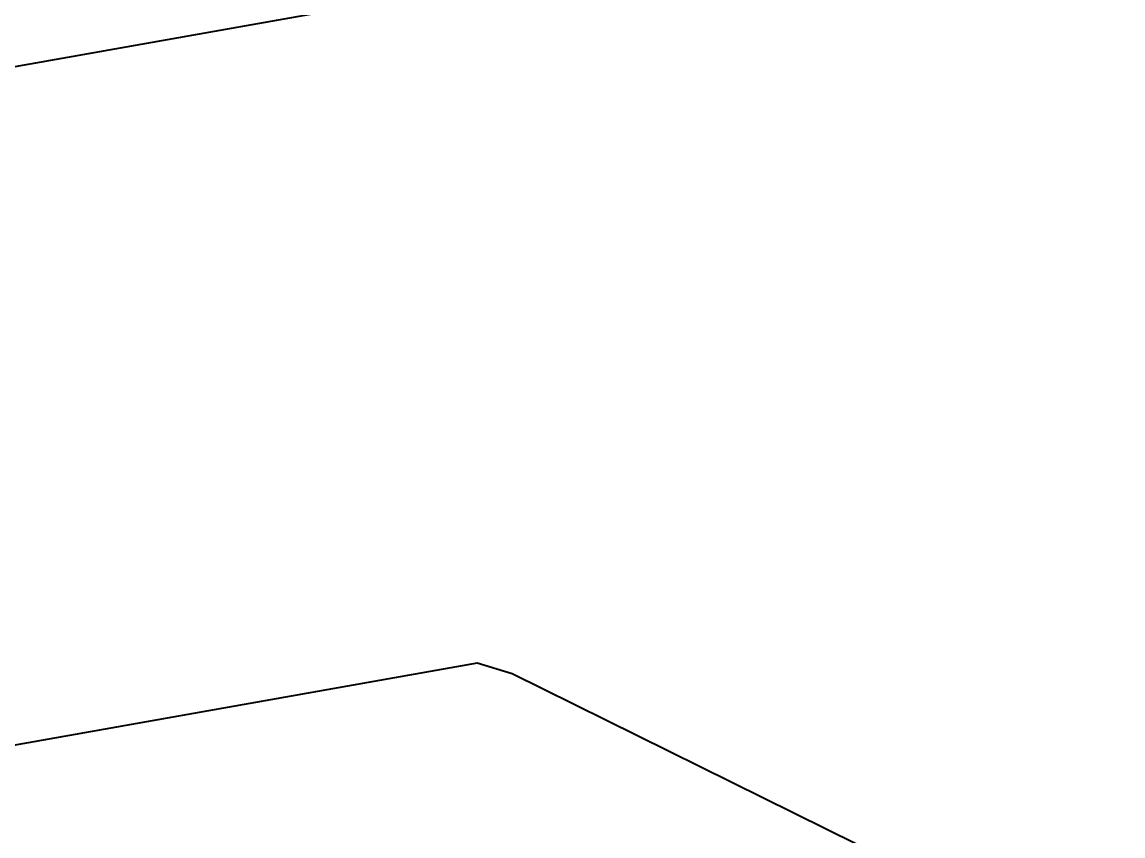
# Model space of a CAD drawing. Header units: millimetres. Extents: x 0 to 8967983, y -224399 to 13801.
# Drawn here: x 69233.06 to 69241.3, y -193808.12 to -193802.03 of the extents above; entities that cross this region are included whole.
import ezdxf
from ezdxf import colors
from ezdxf.entities.mleader import LeaderData, LeaderLine
from ezdxf.math import Vec2, Vec3

# ---------------------------------------------------------------- set-up
doc = ezdxf.new("R2010")
doc.units = ezdxf.units.MM
doc.header["$LTSCALE"] = 10
doc.layers.add('Архитектура', color=251, linetype='Continuous')
doc.layers.get('0').off()
doc.layers.get('0').freeze()
doc.styles.add('ISOCPEUR', font='isocpeur.TTF', dxfattribs={"width": 0.7})

# ---------------------------------------------------------------- blocks, each defined once
blk = doc.blocks.new('_DOTSMALL')
at = {"color": 0, "linetype": 'ByBlock', "const_width": 0.5}
blk.add_lwpolyline([(-0.0625, 0, 1), (0.0625, 0, 1)], format="xyb", close=True, dxfattribs=at)

msp = doc.modelspace()

# ---------------------------------------------------------------- linework, layer by layer
at = {"layer": 'Архитектура', "lineweight": 25, "transparency": 33554684}
for points in [[(69230.914, -193802.7355), (69253.5332, -193798.7265)], [(69230.914, -193802.7355), (69253.5332, -193798.7265)], [(69230.914, -193802.7355), (69253.5332, -193798.7265)], [(69230.914, -193802.7355), (69253.5332, -193798.7265)], [(69230.914, -193802.7355), (69253.5332, -193798.7265)], [(69230.914, -193802.7355), (69253.5332, -193798.7265)], [(69230.914, -193802.7355), (69253.5332, -193798.7265)], [(69230.914, -193802.7355), (69253.5332, -193798.7265)], [(69230.914, -193802.7355), (69253.5332, -193798.7265)], [(69230.914, -193802.7355), (69253.5332, -193798.7265)], [(69230.914, -193802.7355), (69253.5332, -193798.7265)], [(69230.914, -193802.7355), (69253.5332, -193798.7265)], [(69230.914, -193802.7355), (69253.5332, -193798.7265)], [(69230.914, -193802.7355), (69253.5332, -193798.7265)], [(69230.914, -193802.7355), (69253.5332, -193798.7265)], [(69230.914, -193802.7355), (69253.5332, -193798.7265)], [(69230.914, -193802.7355), (69253.5332, -193798.7265)], [(69230.914, -193802.7355), (69253.5332, -193798.7265)], [(69230.914, -193802.7355), (69253.5332, -193798.7265)], [(69230.914, -193802.7355), (69253.5332, -193798.7265)], [(69230.914, -193802.7355), (69253.5332, -193798.7265)], [(69230.914, -193802.7355), (69253.5332, -193798.7265)], [(69230.914, -193802.7355), (69253.5332, -193798.7265)], [(69230.914, -193802.7355), (69253.5332, -193798.7265)], [(69230.914, -193802.7355), (69253.5332, -193798.7265)], [(69230.914, -193802.7355), (69253.5332, -193798.7265)], [(69230.914, -193802.7355), (69253.5332, -193798.7265)], [(69230.914, -193802.7355), (69253.5332, -193798.7265)], [(69230.914, -193802.7355), (69253.5332, -193798.7265)], [(69230.914, -193802.7355), (69253.5332, -193798.7265)], [(69230.914, -193802.7355), (69253.5332, -193798.7265)], [(69230.914, -193802.7355), (69253.5332, -193798.7265)], [(69230.914, -193802.7355), (69253.5332, -193798.7265)], [(69230.914, -193802.7355), (69253.5332, -193798.7265)], [(69230.914, -193802.7355), (69253.5332, -193798.7265)], [(69230.914, -193802.7355), (69253.5332, -193798.7265)], [(69230.914, -193802.7355), (69253.5332, -193798.7265)], [(69230.914, -193802.7355), (69253.5332, -193798.7265)], [(69230.914, -193802.7355), (69253.5332, -193798.7265)], [(69230.914, -193802.7355), (69253.5332, -193798.7265)], [(69230.914, -193802.7355), (69253.5332, -193798.7265)], [(69230.914, -193802.7355), (69253.5332, -193798.7265)], [(69230.914, -193802.7355), (69253.5332, -193798.7265)], [(69230.914, -193802.7355), (69253.5332, -193798.7265)], [(69230.914, -193802.7355), (69253.5332, -193798.7265)], [(69230.914, -193802.7355), (69253.5332, -193798.7265)], [(69230.914, -193802.7355), (69253.5332, -193798.7265)], [(69230.914, -193802.7355), (69253.5332, -193798.7265)], [(69230.914, -193802.7355), (69253.5332, -193798.7265)], [(69230.914, -193802.7355), (69253.5332, -193798.7265)], [(69230.914, -193802.7355), (69253.5332, -193798.7265)], [(69230.914, -193802.7355), (69253.5332, -193798.7265)], [(69230.914, -193802.7355), (69253.5332, -193798.7265)], [(69230.914, -193802.7355), (69253.5332, -193798.7265)], [(69230.914, -193802.7355), (69253.5332, -193798.7265)], [(69230.914, -193802.7355), (69253.5332, -193798.7265)], [(69230.914, -193802.7355), (69253.5332, -193798.7265)], [(69230.914, -193802.7355), (69253.5332, -193798.7265)], [(69230.914, -193802.7355), (69253.5332, -193798.7265)], [(69230.914, -193802.7355), (69253.5332, -193798.7265)], [(69230.914, -193802.7355), (69253.5332, -193798.7265)], [(69230.914, -193802.7355), (69253.5332, -193798.7265)], [(69230.914, -193802.7355), (69253.5332, -193798.7265)], [(69230.914, -193802.7355), (69253.5332, -193798.7265)], [(69230.914, -193802.7355), (69253.5332, -193798.7265)], [(69230.914, -193802.7355), (69253.5332, -193798.7265)], [(69230.914, -193802.7355), (69253.5332, -193798.7265)], [(69230.914, -193802.7355), (69253.5332, -193798.7265)], [(69230.914, -193802.7355), (69253.5332, -193798.7265)], [(69230.914, -193802.7355), (69253.5332, -193798.7265)], [(69230.914, -193802.7355), (69253.5332, -193798.7265)], [(69230.914, -193802.7355), (69253.5332, -193798.7265)], [(69230.914, -193802.7355), (69253.5332, -193798.7265)], [(69230.914, -193802.7355), (69253.5332, -193798.7265)], [(69230.914, -193802.7355), (69253.5332, -193798.7265)], [(69230.914, -193802.7355), (69253.5332, -193798.7265)], [(69230.914, -193802.7355), (69253.5332, -193798.7265)], [(69230.914, -193802.7355), (69253.5332, -193798.7265)], [(69230.914, -193802.7355), (69253.5332, -193798.7265)], [(69230.914, -193802.7355), (69253.5332, -193798.7265)], [(69230.914, -193802.7355), (69253.5332, -193798.7265)], [(69230.914, -193802.7355), (69253.5332, -193798.7265)], [(69230.914, -193802.7355), (69253.5332, -193798.7265)], [(69230.914, -193802.7355), (69253.5332, -193798.7265)], [(69230.914, -193802.7355), (69253.5332, -193798.7265)], [(69230.914, -193802.7355), (69253.5332, -193798.7265)], [(69230.914, -193802.7355), (69253.5332, -193798.7265)], [(69230.914, -193802.7355), (69253.5332, -193798.7265)], [(69230.914, -193802.7355), (69253.5332, -193798.7265)], [(69230.914, -193802.7355), (69253.5332, -193798.7265)], [(69230.914, -193802.7355), (69253.5332, -193798.7265)], [(69230.914, -193802.7355), (69253.5332, -193798.7265)], [(69230.914, -193802.7355), (69253.5332, -193798.7265)], [(69230.914, -193802.7355), (69253.5332, -193798.7265)], [(69230.914, -193802.7355), (69253.5332, -193798.7265)], [(69230.914, -193802.7355), (69253.5332, -193798.7265)], [(69230.914, -193802.7355), (69253.5332, -193798.7265)], [(69230.914, -193802.7355), (69253.5332, -193798.7265)], [(69230.914, -193802.7355), (69253.5332, -193798.7265)], [(69230.914, -193802.7355), (69253.5332, -193798.7265)], [(69230.914, -193802.7355), (69253.5332, -193798.7265)], [(69230.914, -193802.7355), (69253.5332, -193798.7265)], [(69230.914, -193802.7355), (69253.5332, -193798.7265)], [(69230.914, -193802.7355), (69253.5332, -193798.7265)], [(69230.914, -193802.7355), (69253.5332, -193798.7265)], [(69230.914, -193802.7355), (69253.5332, -193798.7265)], [(69230.914, -193802.7355), (69253.5332, -193798.7265)], [(69230.914, -193802.7355), (69253.5332, -193798.7265)], [(69230.914, -193802.7355), (69253.5332, -193798.7265)], [(69230.914, -193802.7355), (69253.5332, -193798.7265)], [(69230.914, -193802.7355), (69253.5332, -193798.7265)], [(69230.914, -193802.7355), (69253.5332, -193798.7265)], [(69230.914, -193802.7355), (69253.5332, -193798.7265)], [(69230.914, -193802.7355), (69253.5332, -193798.7265)], [(69230.914, -193802.7355), (69253.5332, -193798.7265)], [(69230.914, -193802.7355), (69253.5332, -193798.7265)], [(69230.914, -193802.7355), (69253.5332, -193798.7265)], [(69230.914, -193802.7355), (69253.5332, -193798.7265)], [(69230.7576, -193810.9355), (69234.4792, -193810.2759), (69234.6554, -193809.8732), (69235.0794, -193810.1695), (69238.681, -193809.5311), (69239.5534, -193814.4532), (69238.5929, -193814.6235), (69238.678, -193815.1037), (69239.2433, -193815.4988), (69241.1642, -193815.1583), (69240.1216, -193809.2758), (69239.3085, -193808.1817), (69236.7297, -193806.9052), (69236.4683, -193806.8277), (69232.0264, -193807.615)], [(69230.7576, -193810.9355), (69234.4792, -193810.2759), (69234.6554, -193809.8732), (69235.0794, -193810.1695), (69238.681, -193809.5311), (69239.5534, -193814.4532), (69238.5929, -193814.6235), (69238.678, -193815.1037), (69239.2433, -193815.4988), (69241.1642, -193815.1583), (69240.1216, -193809.2758), (69239.3085, -193808.1817), (69236.7297, -193806.9052), (69236.4683, -193806.8277), (69232.0264, -193807.615)], [(69230.7576, -193810.9355), (69234.4792, -193810.2759), (69234.6554, -193809.8732), (69235.0794, -193810.1695), (69238.681, -193809.5311), (69239.5534, -193814.4532), (69238.5929, -193814.6235), (69238.678, -193815.1037), (69239.2433, -193815.4988), (69241.1642, -193815.1583), (69240.1216, -193809.2758), (69239.3085, -193808.1817), (69236.7297, -193806.9052), (69236.4683, -193806.8277), (69232.0264, -193807.615)], [(69230.7576, -193810.9355), (69234.4792, -193810.2759), (69234.6554, -193809.8732), (69235.0794, -193810.1695), (69238.681, -193809.5311), (69239.5534, -193814.4532), (69238.5929, -193814.6235), (69238.678, -193815.1037), (69239.2433, -193815.4988), (69241.1642, -193815.1583), (69240.1216, -193809.2758), (69239.3085, -193808.1817), (69236.7297, -193806.9052), (69236.4683, -193806.8277), (69232.0264, -193807.615)], [(69230.7576, -193810.9355), (69234.4792, -193810.2759), (69234.6554, -193809.8732), (69235.0794, -193810.1695), (69238.681, -193809.5311), (69239.5534, -193814.4532), (69238.5929, -193814.6235), (69238.678, -193815.1037), (69239.2433, -193815.4988), (69241.1642, -193815.1583), (69240.1216, -193809.2758), (69239.3085, -193808.1817), (69236.7297, -193806.9052), (69236.4683, -193806.8277), (69232.0264, -193807.615)], [(69230.7576, -193810.9355), (69234.4792, -193810.2759), (69234.6554, -193809.8732), (69235.0794, -193810.1695), (69238.681, -193809.5311), (69239.5534, -193814.4532), (69238.5929, -193814.6235), (69238.678, -193815.1037), (69239.2433, -193815.4988), (69241.1642, -193815.1583), (69240.1216, -193809.2758), (69239.3085, -193808.1817), (69236.7297, -193806.9052), (69236.4683, -193806.8277), (69232.0264, -193807.615)], [(69230.7576, -193810.9355), (69234.4792, -193810.2759), (69234.6554, -193809.8732), (69235.0794, -193810.1695), (69238.681, -193809.5311), (69239.5534, -193814.4532), (69238.5929, -193814.6235), (69238.678, -193815.1037), (69239.2433, -193815.4988), (69241.1642, -193815.1583), (69240.1216, -193809.2758), (69239.3085, -193808.1817), (69236.7297, -193806.9052), (69236.4683, -193806.8277), (69232.0264, -193807.615)], [(69230.7576, -193810.9355), (69234.4792, -193810.2759), (69234.6554, -193809.8732), (69235.0794, -193810.1695), (69238.681, -193809.5311), (69239.5534, -193814.4532), (69238.5929, -193814.6235), (69238.678, -193815.1037), (69239.2433, -193815.4988), (69241.1642, -193815.1583), (69240.1216, -193809.2758), (69239.3085, -193808.1817), (69236.7297, -193806.9052), (69236.4683, -193806.8277), (69232.0264, -193807.615)], [(69230.7576, -193810.9355), (69234.4792, -193810.2759), (69234.6554, -193809.8732), (69235.0794, -193810.1695), (69238.681, -193809.5311), (69239.5534, -193814.4532), (69238.5929, -193814.6235), (69238.678, -193815.1037), (69239.2433, -193815.4988), (69241.1642, -193815.1583), (69240.1216, -193809.2758), (69239.3085, -193808.1817), (69236.7297, -193806.9052), (69236.4683, -193806.8277), (69232.0264, -193807.615)], [(69230.7576, -193810.9355), (69234.4792, -193810.2759), (69234.6554, -193809.8732), (69235.0794, -193810.1695), (69238.681, -193809.5311), (69239.5534, -193814.4532), (69238.5929, -193814.6235), (69238.678, -193815.1037), (69239.2433, -193815.4988), (69241.1642, -193815.1583), (69240.1216, -193809.2758), (69239.3085, -193808.1817), (69236.7297, -193806.9052), (69236.4683, -193806.8277), (69232.0264, -193807.615)], [(69230.7576, -193810.9355), (69234.4792, -193810.2759), (69234.6554, -193809.8732), (69235.0794, -193810.1695), (69238.681, -193809.5311), (69239.5534, -193814.4532), (69238.5929, -193814.6235), (69238.678, -193815.1037), (69239.2433, -193815.4988), (69241.1642, -193815.1583), (69240.1216, -193809.2758), (69239.3085, -193808.1817), (69236.7297, -193806.9052), (69236.4683, -193806.8277), (69232.0264, -193807.615)], [(69230.7576, -193810.9355), (69234.4792, -193810.2759), (69234.6554, -193809.8732), (69235.0794, -193810.1695), (69238.681, -193809.5311), (69239.5534, -193814.4532), (69238.5929, -193814.6235), (69238.678, -193815.1037), (69239.2433, -193815.4988), (69241.1642, -193815.1583), (69240.1216, -193809.2758), (69239.3085, -193808.1817), (69236.7297, -193806.9052), (69236.4683, -193806.8277), (69232.0264, -193807.615)], [(69230.7576, -193810.9355), (69234.4792, -193810.2759), (69234.6554, -193809.8732), (69235.0794, -193810.1695), (69238.681, -193809.5311), (69239.5534, -193814.4532), (69238.5929, -193814.6235), (69238.678, -193815.1037), (69239.2433, -193815.4988), (69241.1642, -193815.1583), (69240.1216, -193809.2758), (69239.3085, -193808.1817), (69236.7297, -193806.9052), (69236.4683, -193806.8277), (69232.0264, -193807.615)], [(69230.7576, -193810.9355), (69234.4792, -193810.2759), (69234.6554, -193809.8732), (69235.0794, -193810.1695), (69238.681, -193809.5311), (69239.5534, -193814.4532), (69238.5929, -193814.6235), (69238.678, -193815.1037), (69239.2433, -193815.4988), (69241.1642, -193815.1583), (69240.1216, -193809.2758), (69239.3085, -193808.1817), (69236.7297, -193806.9052), (69236.4683, -193806.8277), (69232.0264, -193807.615)], [(69230.7576, -193810.9355), (69234.4792, -193810.2759), (69234.6554, -193809.8732), (69235.0794, -193810.1695), (69238.681, -193809.5311), (69239.5534, -193814.4532), (69238.5929, -193814.6235), (69238.678, -193815.1037), (69239.2433, -193815.4988), (69241.1642, -193815.1583), (69240.1216, -193809.2758), (69239.3085, -193808.1817), (69236.7297, -193806.9052), (69236.4683, -193806.8277), (69232.0264, -193807.615)], [(69230.7576, -193810.9355), (69234.4792, -193810.2759), (69234.6554, -193809.8732), (69235.0794, -193810.1695), (69238.681, -193809.5311), (69239.5534, -193814.4532), (69238.5929, -193814.6235), (69238.678, -193815.1037), (69239.2433, -193815.4988), (69241.1642, -193815.1583), (69240.1216, -193809.2758), (69239.3085, -193808.1817), (69236.7297, -193806.9052), (69236.4683, -193806.8277), (69232.0264, -193807.615)], [(69230.7576, -193810.9355), (69234.4792, -193810.2759), (69234.6554, -193809.8732), (69235.0794, -193810.1695), (69238.681, -193809.5311), (69239.5534, -193814.4532), (69238.5929, -193814.6235), (69238.678, -193815.1037), (69239.2433, -193815.4988), (69241.1642, -193815.1583), (69240.1216, -193809.2758), (69239.3085, -193808.1817), (69236.7297, -193806.9052), (69236.4683, -193806.8277), (69232.0264, -193807.615)], [(69230.7576, -193810.9355), (69234.4792, -193810.2759), (69234.6554, -193809.8732), (69235.0794, -193810.1695), (69238.681, -193809.5311), (69239.5534, -193814.4532), (69238.5929, -193814.6235), (69238.678, -193815.1037), (69239.2433, -193815.4988), (69241.1642, -193815.1583), (69240.1216, -193809.2758), (69239.3085, -193808.1817), (69236.7297, -193806.9052), (69236.4683, -193806.8277), (69232.0264, -193807.615)], [(69230.7576, -193810.9355), (69234.4792, -193810.2759), (69234.6554, -193809.8732), (69235.0794, -193810.1695), (69238.681, -193809.5311), (69239.5534, -193814.4532), (69238.5929, -193814.6235), (69238.678, -193815.1037), (69239.2433, -193815.4988), (69241.1642, -193815.1583), (69240.1216, -193809.2758), (69239.3085, -193808.1817), (69236.7297, -193806.9052), (69236.4683, -193806.8277), (69232.0264, -193807.615)], [(69230.7576, -193810.9355), (69234.4792, -193810.2759), (69234.6554, -193809.8732), (69235.0794, -193810.1695), (69238.681, -193809.5311), (69239.5534, -193814.4532), (69238.5929, -193814.6235), (69238.678, -193815.1037), (69239.2433, -193815.4988), (69241.1642, -193815.1583), (69240.1216, -193809.2758), (69239.3085, -193808.1817), (69236.7297, -193806.9052), (69236.4683, -193806.8277), (69232.0264, -193807.615)], [(69230.7576, -193810.9355), (69234.4792, -193810.2759), (69234.6554, -193809.8732), (69235.0794, -193810.1695), (69238.681, -193809.5311), (69239.5534, -193814.4532), (69238.5929, -193814.6235), (69238.678, -193815.1037), (69239.2433, -193815.4988), (69241.1642, -193815.1583), (69240.1216, -193809.2758), (69239.3085, -193808.1817), (69236.7297, -193806.9052), (69236.4683, -193806.8277), (69232.0264, -193807.615)], [(69230.7576, -193810.9355), (69234.4792, -193810.2759), (69234.6554, -193809.8732), (69235.0794, -193810.1695), (69238.681, -193809.5311), (69239.5534, -193814.4532), (69238.5929, -193814.6235), (69238.678, -193815.1037), (69239.2433, -193815.4988), (69241.1642, -193815.1583), (69240.1216, -193809.2758), (69239.3085, -193808.1817), (69236.7297, -193806.9052), (69236.4683, -193806.8277), (69232.0264, -193807.615)], [(69230.7576, -193810.9355), (69234.4792, -193810.2759), (69234.6554, -193809.8732), (69235.0794, -193810.1695), (69238.681, -193809.5311), (69239.5534, -193814.4532), (69238.5929, -193814.6235), (69238.678, -193815.1037), (69239.2433, -193815.4988), (69241.1642, -193815.1583), (69240.1216, -193809.2758), (69239.3085, -193808.1817), (69236.7297, -193806.9052), (69236.4683, -193806.8277), (69232.0264, -193807.615)], [(69230.7576, -193810.9355), (69234.4792, -193810.2759), (69234.6554, -193809.8732), (69235.0794, -193810.1695), (69238.681, -193809.5311), (69239.5534, -193814.4532), (69238.5929, -193814.6235), (69238.678, -193815.1037), (69239.2433, -193815.4988), (69241.1642, -193815.1583), (69240.1216, -193809.2758), (69239.3085, -193808.1817), (69236.7297, -193806.9052), (69236.4683, -193806.8277), (69232.0264, -193807.615)], [(69230.7576, -193810.9355), (69234.4792, -193810.2759), (69234.6554, -193809.8732), (69235.0794, -193810.1695), (69238.681, -193809.5311), (69239.5534, -193814.4532), (69238.5929, -193814.6235), (69238.678, -193815.1037), (69239.2433, -193815.4988), (69241.1642, -193815.1583), (69240.1216, -193809.2758), (69239.3085, -193808.1817), (69236.7297, -193806.9052), (69236.4683, -193806.8277), (69232.0264, -193807.615)], [(69230.7576, -193810.9355), (69234.4792, -193810.2759), (69234.6554, -193809.8732), (69235.0794, -193810.1695), (69238.681, -193809.5311), (69239.5534, -193814.4532), (69238.5929, -193814.6235), (69238.678, -193815.1037), (69239.2433, -193815.4988), (69241.1642, -193815.1583), (69240.1216, -193809.2758), (69239.3085, -193808.1817), (69236.7297, -193806.9052), (69236.4683, -193806.8277), (69232.0264, -193807.615)], [(69230.7576, -193810.9355), (69234.4792, -193810.2759), (69234.6554, -193809.8732), (69235.0794, -193810.1695), (69238.681, -193809.5311), (69239.5534, -193814.4532), (69238.5929, -193814.6235), (69238.678, -193815.1037), (69239.2433, -193815.4988), (69241.1642, -193815.1583), (69240.1216, -193809.2758), (69239.3085, -193808.1817), (69236.7297, -193806.9052), (69236.4683, -193806.8277), (69232.0264, -193807.615)], [(69230.7576, -193810.9355), (69234.4792, -193810.2759), (69234.6554, -193809.8732), (69235.0794, -193810.1695), (69238.681, -193809.5311), (69239.5534, -193814.4532), (69238.5929, -193814.6235), (69238.678, -193815.1037), (69239.2433, -193815.4988), (69241.1642, -193815.1583), (69240.1216, -193809.2758), (69239.3085, -193808.1817), (69236.7297, -193806.9052), (69236.4683, -193806.8277), (69232.0264, -193807.615)], [(69230.7576, -193810.9355), (69234.4792, -193810.2759), (69234.6554, -193809.8732), (69235.0794, -193810.1695), (69238.681, -193809.5311), (69239.5534, -193814.4532), (69238.5929, -193814.6235), (69238.678, -193815.1037), (69239.2433, -193815.4988), (69241.1642, -193815.1583), (69240.1216, -193809.2758), (69239.3085, -193808.1817), (69236.7297, -193806.9052), (69236.4683, -193806.8277), (69232.0264, -193807.615)], [(69230.7576, -193810.9355), (69234.4792, -193810.2759), (69234.6554, -193809.8732), (69235.0794, -193810.1695), (69238.681, -193809.5311), (69239.5534, -193814.4532), (69238.5929, -193814.6235), (69238.678, -193815.1037), (69239.2433, -193815.4988), (69241.1642, -193815.1583), (69240.1216, -193809.2758), (69239.3085, -193808.1817), (69236.7297, -193806.9052), (69236.4683, -193806.8277), (69232.0264, -193807.615)], [(69230.7576, -193810.9355), (69234.4792, -193810.2759), (69234.6554, -193809.8732), (69235.0794, -193810.1695), (69238.681, -193809.5311), (69239.5534, -193814.4532), (69238.5929, -193814.6235), (69238.678, -193815.1037), (69239.2433, -193815.4988), (69241.1642, -193815.1583), (69240.1216, -193809.2758), (69239.3085, -193808.1817), (69236.7297, -193806.9052), (69236.4683, -193806.8277), (69232.0264, -193807.615)], [(69230.7576, -193810.9355), (69234.4792, -193810.2759), (69234.6554, -193809.8732), (69235.0794, -193810.1695), (69238.681, -193809.5311), (69239.5534, -193814.4532), (69238.5929, -193814.6235), (69238.678, -193815.1037), (69239.2433, -193815.4988), (69241.1642, -193815.1583), (69240.1216, -193809.2758), (69239.3085, -193808.1817), (69236.7297, -193806.9052), (69236.4683, -193806.8277), (69232.0264, -193807.615)], [(69230.7576, -193810.9355), (69234.4792, -193810.2759), (69234.6554, -193809.8732), (69235.0794, -193810.1695), (69238.681, -193809.5311), (69239.5534, -193814.4532), (69238.5929, -193814.6235), (69238.678, -193815.1037), (69239.2433, -193815.4988), (69241.1642, -193815.1583), (69240.1216, -193809.2758), (69239.3085, -193808.1817), (69236.7297, -193806.9052), (69236.4683, -193806.8277), (69232.0264, -193807.615)], [(69230.7576, -193810.9355), (69234.4792, -193810.2759), (69234.6554, -193809.8732), (69235.0794, -193810.1695), (69238.681, -193809.5311), (69239.5534, -193814.4532), (69238.5929, -193814.6235), (69238.678, -193815.1037), (69239.2433, -193815.4988), (69241.1642, -193815.1583), (69240.1216, -193809.2758), (69239.3085, -193808.1817), (69236.7297, -193806.9052), (69236.4683, -193806.8277), (69232.0264, -193807.615)], [(69230.7576, -193810.9355), (69234.4792, -193810.2759), (69234.6554, -193809.8732), (69235.0794, -193810.1695), (69238.681, -193809.5311), (69239.5534, -193814.4532), (69238.5929, -193814.6235), (69238.678, -193815.1037), (69239.2433, -193815.4988), (69241.1642, -193815.1583), (69240.1216, -193809.2758), (69239.3085, -193808.1817), (69236.7297, -193806.9052), (69236.4683, -193806.8277), (69232.0264, -193807.615)], [(69230.7576, -193810.9355), (69234.4792, -193810.2759), (69234.6554, -193809.8732), (69235.0794, -193810.1695), (69238.681, -193809.5311), (69239.5534, -193814.4532), (69238.5929, -193814.6235), (69238.678, -193815.1037), (69239.2433, -193815.4988), (69241.1642, -193815.1583), (69240.1216, -193809.2758), (69239.3085, -193808.1817), (69236.7297, -193806.9052), (69236.4683, -193806.8277), (69232.0264, -193807.615)], [(69230.7576, -193810.9355), (69234.4792, -193810.2759), (69234.6554, -193809.8732), (69235.0794, -193810.1695), (69238.681, -193809.5311), (69239.5534, -193814.4532), (69238.5929, -193814.6235), (69238.678, -193815.1037), (69239.2433, -193815.4988), (69241.1642, -193815.1583), (69240.1216, -193809.2758), (69239.3085, -193808.1817), (69236.7297, -193806.9052), (69236.4683, -193806.8277), (69232.0264, -193807.615)], [(69230.7576, -193810.9355), (69234.4792, -193810.2759), (69234.6554, -193809.8732), (69235.0794, -193810.1695), (69238.681, -193809.5311), (69239.5534, -193814.4532), (69238.5929, -193814.6235), (69238.678, -193815.1037), (69239.2433, -193815.4988), (69241.1642, -193815.1583), (69240.1216, -193809.2758), (69239.3085, -193808.1817), (69236.7297, -193806.9052), (69236.4683, -193806.8277), (69232.0264, -193807.615)], [(69230.7576, -193810.9355), (69234.4792, -193810.2759), (69234.6554, -193809.8732), (69235.0794, -193810.1695), (69238.681, -193809.5311), (69239.5534, -193814.4532), (69238.5929, -193814.6235), (69238.678, -193815.1037), (69239.2433, -193815.4988), (69241.1642, -193815.1583), (69240.1216, -193809.2758), (69239.3085, -193808.1817), (69236.7297, -193806.9052), (69236.4683, -193806.8277), (69232.0264, -193807.615)], [(69230.7576, -193810.9355), (69234.4792, -193810.2759), (69234.6554, -193809.8732), (69235.0794, -193810.1695), (69238.681, -193809.5311), (69239.5534, -193814.4532), (69238.5929, -193814.6235), (69238.678, -193815.1037), (69239.2433, -193815.4988), (69241.1642, -193815.1583), (69240.1216, -193809.2758), (69239.3085, -193808.1817), (69236.7297, -193806.9052), (69236.4683, -193806.8277), (69232.0264, -193807.615)], [(69230.7576, -193810.9355), (69234.4792, -193810.2759), (69234.6554, -193809.8732), (69235.0794, -193810.1695), (69238.681, -193809.5311), (69239.5534, -193814.4532), (69238.5929, -193814.6235), (69238.678, -193815.1037), (69239.2433, -193815.4988), (69241.1642, -193815.1583), (69240.1216, -193809.2758), (69239.3085, -193808.1817), (69236.7297, -193806.9052), (69236.4683, -193806.8277), (69232.0264, -193807.615)], [(69230.7576, -193810.9355), (69234.4792, -193810.2759), (69234.6554, -193809.8732), (69235.0794, -193810.1695), (69238.681, -193809.5311), (69239.5534, -193814.4532), (69238.5929, -193814.6235), (69238.678, -193815.1037), (69239.2433, -193815.4988), (69241.1642, -193815.1583), (69240.1216, -193809.2758), (69239.3085, -193808.1817), (69236.7297, -193806.9052), (69236.4683, -193806.8277), (69232.0264, -193807.615)], [(69230.7576, -193810.9355), (69234.4792, -193810.2759), (69234.6554, -193809.8732), (69235.0794, -193810.1695), (69238.681, -193809.5311), (69239.5534, -193814.4532), (69238.5929, -193814.6235), (69238.678, -193815.1037), (69239.2433, -193815.4988), (69241.1642, -193815.1583), (69240.1216, -193809.2758), (69239.3085, -193808.1817), (69236.7297, -193806.9052), (69236.4683, -193806.8277), (69232.0264, -193807.615)], [(69230.7576, -193810.9355), (69234.4792, -193810.2759), (69234.6554, -193809.8732), (69235.0794, -193810.1695), (69238.681, -193809.5311), (69239.5534, -193814.4532), (69238.5929, -193814.6235), (69238.678, -193815.1037), (69239.2433, -193815.4988), (69241.1642, -193815.1583), (69240.1216, -193809.2758), (69239.3085, -193808.1817), (69236.7297, -193806.9052), (69236.4683, -193806.8277), (69232.0264, -193807.615)], [(69230.7576, -193810.9355), (69234.4792, -193810.2759), (69234.6554, -193809.8732), (69235.0794, -193810.1695), (69238.681, -193809.5311), (69239.5534, -193814.4532), (69238.5929, -193814.6235), (69238.678, -193815.1037), (69239.2433, -193815.4988), (69241.1642, -193815.1583), (69240.1216, -193809.2758), (69239.3085, -193808.1817), (69236.7297, -193806.9052), (69236.4683, -193806.8277), (69232.0264, -193807.615)], [(69230.7576, -193810.9355), (69234.4792, -193810.2759), (69234.6554, -193809.8732), (69235.0794, -193810.1695), (69238.681, -193809.5311), (69239.5534, -193814.4532), (69238.5929, -193814.6235), (69238.678, -193815.1037), (69239.2433, -193815.4988), (69241.1642, -193815.1583), (69240.1216, -193809.2758), (69239.3085, -193808.1817), (69236.7297, -193806.9052), (69236.4683, -193806.8277), (69232.0264, -193807.615)], [(69230.7576, -193810.9355), (69234.4792, -193810.2759), (69234.6554, -193809.8732), (69235.0794, -193810.1695), (69238.681, -193809.5311), (69239.5534, -193814.4532), (69238.5929, -193814.6235), (69238.678, -193815.1037), (69239.2433, -193815.4988), (69241.1642, -193815.1583), (69240.1216, -193809.2758), (69239.3085, -193808.1817), (69236.7297, -193806.9052), (69236.4683, -193806.8277), (69232.0264, -193807.615)], [(69230.7576, -193810.9355), (69234.4792, -193810.2759), (69234.6554, -193809.8732), (69235.0794, -193810.1695), (69238.681, -193809.5311), (69239.5534, -193814.4532), (69238.5929, -193814.6235), (69238.678, -193815.1037), (69239.2433, -193815.4988), (69241.1642, -193815.1583), (69240.1216, -193809.2758), (69239.3085, -193808.1817), (69236.7297, -193806.9052), (69236.4683, -193806.8277), (69232.0264, -193807.615)], [(69230.7576, -193810.9355), (69234.4792, -193810.2759), (69234.6554, -193809.8732), (69235.0794, -193810.1695), (69238.681, -193809.5311), (69239.5534, -193814.4532), (69238.5929, -193814.6235), (69238.678, -193815.1037), (69239.2433, -193815.4988), (69241.1642, -193815.1583), (69240.1216, -193809.2758), (69239.3085, -193808.1817), (69236.7297, -193806.9052), (69236.4683, -193806.8277), (69232.0264, -193807.615)], [(69230.7576, -193810.9355), (69234.4792, -193810.2759), (69234.6554, -193809.8732), (69235.0794, -193810.1695), (69238.681, -193809.5311), (69239.5534, -193814.4532), (69238.5929, -193814.6235), (69238.678, -193815.1037), (69239.2433, -193815.4988), (69241.1642, -193815.1583), (69240.1216, -193809.2758), (69239.3085, -193808.1817), (69236.7297, -193806.9052), (69236.4683, -193806.8277), (69232.0264, -193807.615)], [(69230.7576, -193810.9355), (69234.4792, -193810.2759), (69234.6554, -193809.8732), (69235.0794, -193810.1695), (69238.681, -193809.5311), (69239.5534, -193814.4532), (69238.5929, -193814.6235), (69238.678, -193815.1037), (69239.2433, -193815.4988), (69241.1642, -193815.1583), (69240.1216, -193809.2758), (69239.3085, -193808.1817), (69236.7297, -193806.9052), (69236.4683, -193806.8277), (69232.0264, -193807.615)], [(69230.7576, -193810.9355), (69234.4792, -193810.2759), (69234.6554, -193809.8732), (69235.0794, -193810.1695), (69238.681, -193809.5311), (69239.5534, -193814.4532), (69238.5929, -193814.6235), (69238.678, -193815.1037), (69239.2433, -193815.4988), (69241.1642, -193815.1583), (69240.1216, -193809.2758), (69239.3085, -193808.1817), (69236.7297, -193806.9052), (69236.4683, -193806.8277), (69232.0264, -193807.615)], [(69230.7576, -193810.9355), (69234.4792, -193810.2759), (69234.6554, -193809.8732), (69235.0794, -193810.1695), (69238.681, -193809.5311), (69239.5534, -193814.4532), (69238.5929, -193814.6235), (69238.678, -193815.1037), (69239.2433, -193815.4988), (69241.1642, -193815.1583), (69240.1216, -193809.2758), (69239.3085, -193808.1817), (69236.7297, -193806.9052), (69236.4683, -193806.8277), (69232.0264, -193807.615)], [(69230.7576, -193810.9355), (69234.4792, -193810.2759), (69234.6554, -193809.8732), (69235.0794, -193810.1695), (69238.681, -193809.5311), (69239.5534, -193814.4532), (69238.5929, -193814.6235), (69238.678, -193815.1037), (69239.2433, -193815.4988), (69241.1642, -193815.1583), (69240.1216, -193809.2758), (69239.3085, -193808.1817), (69236.7297, -193806.9052), (69236.4683, -193806.8277), (69232.0264, -193807.615)], [(69230.7576, -193810.9355), (69234.4792, -193810.2759), (69234.6554, -193809.8732), (69235.0794, -193810.1695), (69238.681, -193809.5311), (69239.5534, -193814.4532), (69238.5929, -193814.6235), (69238.678, -193815.1037), (69239.2433, -193815.4988), (69241.1642, -193815.1583), (69240.1216, -193809.2758), (69239.3085, -193808.1817), (69236.7297, -193806.9052), (69236.4683, -193806.8277), (69232.0264, -193807.615)], [(69230.7576, -193810.9355), (69234.4792, -193810.2759), (69234.6554, -193809.8732), (69235.0794, -193810.1695), (69238.681, -193809.5311), (69239.5534, -193814.4532), (69238.5929, -193814.6235), (69238.678, -193815.1037), (69239.2433, -193815.4988), (69241.1642, -193815.1583), (69240.1216, -193809.2758), (69239.3085, -193808.1817), (69236.7297, -193806.9052), (69236.4683, -193806.8277), (69232.0264, -193807.615)], [(69230.7576, -193810.9355), (69234.4792, -193810.2759), (69234.6554, -193809.8732), (69235.0794, -193810.1695), (69238.681, -193809.5311), (69239.5534, -193814.4532), (69238.5929, -193814.6235), (69238.678, -193815.1037), (69239.2433, -193815.4988), (69241.1642, -193815.1583), (69240.1216, -193809.2758), (69239.3085, -193808.1817), (69236.7297, -193806.9052), (69236.4683, -193806.8277), (69232.0264, -193807.615)], [(69230.7576, -193810.9355), (69234.4792, -193810.2759), (69234.6554, -193809.8732), (69235.0794, -193810.1695), (69238.681, -193809.5311), (69239.5534, -193814.4532), (69238.5929, -193814.6235), (69238.678, -193815.1037), (69239.2433, -193815.4988), (69241.1642, -193815.1583), (69240.1216, -193809.2758), (69239.3085, -193808.1817), (69236.7297, -193806.9052), (69236.4683, -193806.8277), (69232.0264, -193807.615)], [(69230.7576, -193810.9355), (69234.4792, -193810.2759), (69234.6554, -193809.8732), (69235.0794, -193810.1695), (69238.681, -193809.5311), (69239.5534, -193814.4532), (69238.5929, -193814.6235), (69238.678, -193815.1037), (69239.2433, -193815.4988), (69241.1642, -193815.1583), (69240.1216, -193809.2758), (69239.3085, -193808.1817), (69236.7297, -193806.9052), (69236.4683, -193806.8277), (69232.0264, -193807.615)], [(69230.7576, -193810.9355), (69234.4792, -193810.2759), (69234.6554, -193809.8732), (69235.0794, -193810.1695), (69238.681, -193809.5311), (69239.5534, -193814.4532), (69238.5929, -193814.6235), (69238.678, -193815.1037), (69239.2433, -193815.4988), (69241.1642, -193815.1583), (69240.1216, -193809.2758), (69239.3085, -193808.1817), (69236.7297, -193806.9052), (69236.4683, -193806.8277), (69232.0264, -193807.615)], [(69230.7576, -193810.9355), (69234.4792, -193810.2759), (69234.6554, -193809.8732), (69235.0794, -193810.1695), (69238.681, -193809.5311), (69239.5534, -193814.4532), (69238.5929, -193814.6235), (69238.678, -193815.1037), (69239.2433, -193815.4988), (69241.1642, -193815.1583), (69240.1216, -193809.2758), (69239.3085, -193808.1817), (69236.7297, -193806.9052), (69236.4683, -193806.8277), (69232.0264, -193807.615)], [(69230.7576, -193810.9355), (69234.4792, -193810.2759), (69234.6554, -193809.8732), (69235.0794, -193810.1695), (69238.681, -193809.5311), (69239.5534, -193814.4532), (69238.5929, -193814.6235), (69238.678, -193815.1037), (69239.2433, -193815.4988), (69241.1642, -193815.1583), (69240.1216, -193809.2758), (69239.3085, -193808.1817), (69236.7297, -193806.9052), (69236.4683, -193806.8277), (69232.0264, -193807.615)], [(69230.7576, -193810.9355), (69234.4792, -193810.2759), (69234.6554, -193809.8732), (69235.0794, -193810.1695), (69238.681, -193809.5311), (69239.5534, -193814.4532), (69238.5929, -193814.6235), (69238.678, -193815.1037), (69239.2433, -193815.4988), (69241.1642, -193815.1583), (69240.1216, -193809.2758), (69239.3085, -193808.1817), (69236.7297, -193806.9052), (69236.4683, -193806.8277), (69232.0264, -193807.615)], [(69230.7576, -193810.9355), (69234.4792, -193810.2759), (69234.6554, -193809.8732), (69235.0794, -193810.1695), (69238.681, -193809.5311), (69239.5534, -193814.4532), (69238.5929, -193814.6235), (69238.678, -193815.1037), (69239.2433, -193815.4988), (69241.1642, -193815.1583), (69240.1216, -193809.2758), (69239.3085, -193808.1817), (69236.7297, -193806.9052), (69236.4683, -193806.8277), (69232.0264, -193807.615)], [(69230.7576, -193810.9355), (69234.4792, -193810.2759), (69234.6554, -193809.8732), (69235.0794, -193810.1695), (69238.681, -193809.5311), (69239.5534, -193814.4532), (69238.5929, -193814.6235), (69238.678, -193815.1037), (69239.2433, -193815.4988), (69241.1642, -193815.1583), (69240.1216, -193809.2758), (69239.3085, -193808.1817), (69236.7297, -193806.9052), (69236.4683, -193806.8277), (69232.0264, -193807.615)], [(69230.7576, -193810.9355), (69234.4792, -193810.2759), (69234.6554, -193809.8732), (69235.0794, -193810.1695), (69238.681, -193809.5311), (69239.5534, -193814.4532), (69238.5929, -193814.6235), (69238.678, -193815.1037), (69239.2433, -193815.4988), (69241.1642, -193815.1583), (69240.1216, -193809.2758), (69239.3085, -193808.1817), (69236.7297, -193806.9052), (69236.4683, -193806.8277), (69232.0264, -193807.615)], [(69230.7576, -193810.9355), (69234.4792, -193810.2759), (69234.6554, -193809.8732), (69235.0794, -193810.1695), (69238.681, -193809.5311), (69239.5534, -193814.4532), (69238.5929, -193814.6235), (69238.678, -193815.1037), (69239.2433, -193815.4988), (69241.1642, -193815.1583), (69240.1216, -193809.2758), (69239.3085, -193808.1817), (69236.7297, -193806.9052), (69236.4683, -193806.8277), (69232.0264, -193807.615)], [(69230.7576, -193810.9355), (69234.4792, -193810.2759), (69234.6554, -193809.8732), (69235.0794, -193810.1695), (69238.681, -193809.5311), (69239.5534, -193814.4532), (69238.5929, -193814.6235), (69238.678, -193815.1037), (69239.2433, -193815.4988), (69241.1642, -193815.1583), (69240.1216, -193809.2758), (69239.3085, -193808.1817), (69236.7297, -193806.9052), (69236.4683, -193806.8277), (69232.0264, -193807.615)], [(69230.7576, -193810.9355), (69234.4792, -193810.2759), (69234.6554, -193809.8732), (69235.0794, -193810.1695), (69238.681, -193809.5311), (69239.5534, -193814.4532), (69238.5929, -193814.6235), (69238.678, -193815.1037), (69239.2433, -193815.4988), (69241.1642, -193815.1583), (69240.1216, -193809.2758), (69239.3085, -193808.1817), (69236.7297, -193806.9052), (69236.4683, -193806.8277), (69232.0264, -193807.615)], [(69230.7576, -193810.9355), (69234.4792, -193810.2759), (69234.6554, -193809.8732), (69235.0794, -193810.1695), (69238.681, -193809.5311), (69239.5534, -193814.4532), (69238.5929, -193814.6235), (69238.678, -193815.1037), (69239.2433, -193815.4988), (69241.1642, -193815.1583), (69240.1216, -193809.2758), (69239.3085, -193808.1817), (69236.7297, -193806.9052), (69236.4683, -193806.8277), (69232.0264, -193807.615)], [(69230.7576, -193810.9355), (69234.4792, -193810.2759), (69234.6554, -193809.8732), (69235.0794, -193810.1695), (69238.681, -193809.5311), (69239.5534, -193814.4532), (69238.5929, -193814.6235), (69238.678, -193815.1037), (69239.2433, -193815.4988), (69241.1642, -193815.1583), (69240.1216, -193809.2758), (69239.3085, -193808.1817), (69236.7297, -193806.9052), (69236.4683, -193806.8277), (69232.0264, -193807.615)], [(69230.7576, -193810.9355), (69234.4792, -193810.2759), (69234.6554, -193809.8732), (69235.0794, -193810.1695), (69238.681, -193809.5311), (69239.5534, -193814.4532), (69238.5929, -193814.6235), (69238.678, -193815.1037), (69239.2433, -193815.4988), (69241.1642, -193815.1583), (69240.1216, -193809.2758), (69239.3085, -193808.1817), (69236.7297, -193806.9052), (69236.4683, -193806.8277), (69232.0264, -193807.615)], [(69230.7576, -193810.9355), (69234.4792, -193810.2759), (69234.6554, -193809.8732), (69235.0794, -193810.1695), (69238.681, -193809.5311), (69239.5534, -193814.4532), (69238.5929, -193814.6235), (69238.678, -193815.1037), (69239.2433, -193815.4988), (69241.1642, -193815.1583), (69240.1216, -193809.2758), (69239.3085, -193808.1817), (69236.7297, -193806.9052), (69236.4683, -193806.8277), (69232.0264, -193807.615)], [(69230.7576, -193810.9355), (69234.4792, -193810.2759), (69234.6554, -193809.8732), (69235.0794, -193810.1695), (69238.681, -193809.5311), (69239.5534, -193814.4532), (69238.5929, -193814.6235), (69238.678, -193815.1037), (69239.2433, -193815.4988), (69241.1642, -193815.1583), (69240.1216, -193809.2758), (69239.3085, -193808.1817), (69236.7297, -193806.9052), (69236.4683, -193806.8277), (69232.0264, -193807.615)], [(69230.7576, -193810.9355), (69234.4792, -193810.2759), (69234.6554, -193809.8732), (69235.0794, -193810.1695), (69238.681, -193809.5311), (69239.5534, -193814.4532), (69238.5929, -193814.6235), (69238.678, -193815.1037), (69239.2433, -193815.4988), (69241.1642, -193815.1583), (69240.1216, -193809.2758), (69239.3085, -193808.1817), (69236.7297, -193806.9052), (69236.4683, -193806.8277), (69232.0264, -193807.615)], [(69230.7576, -193810.9355), (69234.4792, -193810.2759), (69234.6554, -193809.8732), (69235.0794, -193810.1695), (69238.681, -193809.5311), (69239.5534, -193814.4532), (69238.5929, -193814.6235), (69238.678, -193815.1037), (69239.2433, -193815.4988), (69241.1642, -193815.1583), (69240.1216, -193809.2758), (69239.3085, -193808.1817), (69236.7297, -193806.9052), (69236.4683, -193806.8277), (69232.0264, -193807.615)], [(69230.7576, -193810.9355), (69234.4792, -193810.2759), (69234.6554, -193809.8732), (69235.0794, -193810.1695), (69238.681, -193809.5311), (69239.5534, -193814.4532), (69238.5929, -193814.6235), (69238.678, -193815.1037), (69239.2433, -193815.4988), (69241.1642, -193815.1583), (69240.1216, -193809.2758), (69239.3085, -193808.1817), (69236.7297, -193806.9052), (69236.4683, -193806.8277), (69232.0264, -193807.615)], [(69230.7576, -193810.9355), (69234.4792, -193810.2759), (69234.6554, -193809.8732), (69235.0794, -193810.1695), (69238.681, -193809.5311), (69239.5534, -193814.4532), (69238.5929, -193814.6235), (69238.678, -193815.1037), (69239.2433, -193815.4988), (69241.1642, -193815.1583), (69240.1216, -193809.2758), (69239.3085, -193808.1817), (69236.7297, -193806.9052), (69236.4683, -193806.8277), (69232.0264, -193807.615)], [(69230.7576, -193810.9355), (69234.4792, -193810.2759), (69234.6554, -193809.8732), (69235.0794, -193810.1695), (69238.681, -193809.5311), (69239.5534, -193814.4532), (69238.5929, -193814.6235), (69238.678, -193815.1037), (69239.2433, -193815.4988), (69241.1642, -193815.1583), (69240.1216, -193809.2758), (69239.3085, -193808.1817), (69236.7297, -193806.9052), (69236.4683, -193806.8277), (69232.0264, -193807.615)], [(69230.7576, -193810.9355), (69234.4792, -193810.2759), (69234.6554, -193809.8732), (69235.0794, -193810.1695), (69238.681, -193809.5311), (69239.5534, -193814.4532), (69238.5929, -193814.6235), (69238.678, -193815.1037), (69239.2433, -193815.4988), (69241.1642, -193815.1583), (69240.1216, -193809.2758), (69239.3085, -193808.1817), (69236.7297, -193806.9052), (69236.4683, -193806.8277), (69232.0264, -193807.615)], [(69230.7576, -193810.9355), (69234.4792, -193810.2759), (69234.6554, -193809.8732), (69235.0794, -193810.1695), (69238.681, -193809.5311), (69239.5534, -193814.4532), (69238.5929, -193814.6235), (69238.678, -193815.1037), (69239.2433, -193815.4988), (69241.1642, -193815.1583), (69240.1216, -193809.2758), (69239.3085, -193808.1817), (69236.7297, -193806.9052), (69236.4683, -193806.8277), (69232.0264, -193807.615)], [(69230.7576, -193810.9355), (69234.4792, -193810.2759), (69234.6554, -193809.8732), (69235.0794, -193810.1695), (69238.681, -193809.5311), (69239.5534, -193814.4532), (69238.5929, -193814.6235), (69238.678, -193815.1037), (69239.2433, -193815.4988), (69241.1642, -193815.1583), (69240.1216, -193809.2758), (69239.3085, -193808.1817), (69236.7297, -193806.9052), (69236.4683, -193806.8277), (69232.0264, -193807.615)], [(69230.7576, -193810.9355), (69234.4792, -193810.2759), (69234.6554, -193809.8732), (69235.0794, -193810.1695), (69238.681, -193809.5311), (69239.5534, -193814.4532), (69238.5929, -193814.6235), (69238.678, -193815.1037), (69239.2433, -193815.4988), (69241.1642, -193815.1583), (69240.1216, -193809.2758), (69239.3085, -193808.1817), (69236.7297, -193806.9052), (69236.4683, -193806.8277), (69232.0264, -193807.615)], [(69230.7576, -193810.9355), (69234.4792, -193810.2759), (69234.6554, -193809.8732), (69235.0794, -193810.1695), (69238.681, -193809.5311), (69239.5534, -193814.4532), (69238.5929, -193814.6235), (69238.678, -193815.1037), (69239.2433, -193815.4988), (69241.1642, -193815.1583), (69240.1216, -193809.2758), (69239.3085, -193808.1817), (69236.7297, -193806.9052), (69236.4683, -193806.8277), (69232.0264, -193807.615)], [(69230.7576, -193810.9355), (69234.4792, -193810.2759), (69234.6554, -193809.8732), (69235.0794, -193810.1695), (69238.681, -193809.5311), (69239.5534, -193814.4532), (69238.5929, -193814.6235), (69238.678, -193815.1037), (69239.2433, -193815.4988), (69241.1642, -193815.1583), (69240.1216, -193809.2758), (69239.3085, -193808.1817), (69236.7297, -193806.9052), (69236.4683, -193806.8277), (69232.0264, -193807.615)], [(69230.7576, -193810.9355), (69234.4792, -193810.2759), (69234.6554, -193809.8732), (69235.0794, -193810.1695), (69238.681, -193809.5311), (69239.5534, -193814.4532), (69238.5929, -193814.6235), (69238.678, -193815.1037), (69239.2433, -193815.4988), (69241.1642, -193815.1583), (69240.1216, -193809.2758), (69239.3085, -193808.1817), (69236.7297, -193806.9052), (69236.4683, -193806.8277), (69232.0264, -193807.615)], [(69230.7576, -193810.9355), (69234.4792, -193810.2759), (69234.6554, -193809.8732), (69235.0794, -193810.1695), (69238.681, -193809.5311), (69239.5534, -193814.4532), (69238.5929, -193814.6235), (69238.678, -193815.1037), (69239.2433, -193815.4988), (69241.1642, -193815.1583), (69240.1216, -193809.2758), (69239.3085, -193808.1817), (69236.7297, -193806.9052), (69236.4683, -193806.8277), (69232.0264, -193807.615)], [(69230.7576, -193810.9355), (69234.4792, -193810.2759), (69234.6554, -193809.8732), (69235.0794, -193810.1695), (69238.681, -193809.5311), (69239.5534, -193814.4532), (69238.5929, -193814.6235), (69238.678, -193815.1037), (69239.2433, -193815.4988), (69241.1642, -193815.1583), (69240.1216, -193809.2758), (69239.3085, -193808.1817), (69236.7297, -193806.9052), (69236.4683, -193806.8277), (69232.0264, -193807.615)], [(69230.7576, -193810.9355), (69234.4792, -193810.2759), (69234.6554, -193809.8732), (69235.0794, -193810.1695), (69238.681, -193809.5311), (69239.5534, -193814.4532), (69238.5929, -193814.6235), (69238.678, -193815.1037), (69239.2433, -193815.4988), (69241.1642, -193815.1583), (69240.1216, -193809.2758), (69239.3085, -193808.1817), (69236.7297, -193806.9052), (69236.4683, -193806.8277), (69232.0264, -193807.615)], [(69230.7576, -193810.9355), (69234.4792, -193810.2759), (69234.6554, -193809.8732), (69235.0794, -193810.1695), (69238.681, -193809.5311), (69239.5534, -193814.4532), (69238.5929, -193814.6235), (69238.678, -193815.1037), (69239.2433, -193815.4988), (69241.1642, -193815.1583), (69240.1216, -193809.2758), (69239.3085, -193808.1817), (69236.7297, -193806.9052), (69236.4683, -193806.8277), (69232.0264, -193807.615)], [(69230.7576, -193810.9355), (69234.4792, -193810.2759), (69234.6554, -193809.8732), (69235.0794, -193810.1695), (69238.681, -193809.5311), (69239.5534, -193814.4532), (69238.5929, -193814.6235), (69238.678, -193815.1037), (69239.2433, -193815.4988), (69241.1642, -193815.1583), (69240.1216, -193809.2758), (69239.3085, -193808.1817), (69236.7297, -193806.9052), (69236.4683, -193806.8277), (69232.0264, -193807.615)], [(69230.7576, -193810.9355), (69234.4792, -193810.2759), (69234.6554, -193809.8732), (69235.0794, -193810.1695), (69238.681, -193809.5311), (69239.5534, -193814.4532), (69238.5929, -193814.6235), (69238.678, -193815.1037), (69239.2433, -193815.4988), (69241.1642, -193815.1583), (69240.1216, -193809.2758), (69239.3085, -193808.1817), (69236.7297, -193806.9052), (69236.4683, -193806.8277), (69232.0264, -193807.615)], [(69230.7576, -193810.9355), (69234.4792, -193810.2759), (69234.6554, -193809.8732), (69235.0794, -193810.1695), (69238.681, -193809.5311), (69239.5534, -193814.4532), (69238.5929, -193814.6235), (69238.678, -193815.1037), (69239.2433, -193815.4988), (69241.1642, -193815.1583), (69240.1216, -193809.2758), (69239.3085, -193808.1817), (69236.7297, -193806.9052), (69236.4683, -193806.8277), (69232.0264, -193807.615)], [(69230.7576, -193810.9355), (69234.4792, -193810.2759), (69234.6554, -193809.8732), (69235.0794, -193810.1695), (69238.681, -193809.5311), (69239.5534, -193814.4532), (69238.5929, -193814.6235), (69238.678, -193815.1037), (69239.2433, -193815.4988), (69241.1642, -193815.1583), (69240.1216, -193809.2758), (69239.3085, -193808.1817), (69236.7297, -193806.9052), (69236.4683, -193806.8277), (69232.0264, -193807.615)], [(69230.7576, -193810.9355), (69234.4792, -193810.2759), (69234.6554, -193809.8732), (69235.0794, -193810.1695), (69238.681, -193809.5311), (69239.5534, -193814.4532), (69238.5929, -193814.6235), (69238.678, -193815.1037), (69239.2433, -193815.4988), (69241.1642, -193815.1583), (69240.1216, -193809.2758), (69239.3085, -193808.1817), (69236.7297, -193806.9052), (69236.4683, -193806.8277), (69232.0264, -193807.615)], [(69230.7576, -193810.9355), (69234.4792, -193810.2759), (69234.6554, -193809.8732), (69235.0794, -193810.1695), (69238.681, -193809.5311), (69239.5534, -193814.4532), (69238.5929, -193814.6235), (69238.678, -193815.1037), (69239.2433, -193815.4988), (69241.1642, -193815.1583), (69240.1216, -193809.2758), (69239.3085, -193808.1817), (69236.7297, -193806.9052), (69236.4683, -193806.8277), (69232.0264, -193807.615)], [(69230.7576, -193810.9355), (69234.4792, -193810.2759), (69234.6554, -193809.8732), (69235.0794, -193810.1695), (69238.681, -193809.5311), (69239.5534, -193814.4532), (69238.5929, -193814.6235), (69238.678, -193815.1037), (69239.2433, -193815.4988), (69241.1642, -193815.1583), (69240.1216, -193809.2758), (69239.3085, -193808.1817), (69236.7297, -193806.9052), (69236.4683, -193806.8277), (69232.0264, -193807.615)], [(69230.7576, -193810.9355), (69234.4792, -193810.2759), (69234.6554, -193809.8732), (69235.0794, -193810.1695), (69238.681, -193809.5311), (69239.5534, -193814.4532), (69238.5929, -193814.6235), (69238.678, -193815.1037), (69239.2433, -193815.4988), (69241.1642, -193815.1583), (69240.1216, -193809.2758), (69239.3085, -193808.1817), (69236.7297, -193806.9052), (69236.4683, -193806.8277), (69232.0264, -193807.615)], [(69230.7576, -193810.9355), (69234.4792, -193810.2759), (69234.6554, -193809.8732), (69235.0794, -193810.1695), (69238.681, -193809.5311), (69239.5534, -193814.4532), (69238.5929, -193814.6235), (69238.678, -193815.1037), (69239.2433, -193815.4988), (69241.1642, -193815.1583), (69240.1216, -193809.2758), (69239.3085, -193808.1817), (69236.7297, -193806.9052), (69236.4683, -193806.8277), (69232.0264, -193807.615)], [(69230.7576, -193810.9355), (69234.4792, -193810.2759), (69234.6554, -193809.8732), (69235.0794, -193810.1695), (69238.681, -193809.5311), (69239.5534, -193814.4532), (69238.5929, -193814.6235), (69238.678, -193815.1037), (69239.2433, -193815.4988), (69241.1642, -193815.1583), (69240.1216, -193809.2758), (69239.3085, -193808.1817), (69236.7297, -193806.9052), (69236.4683, -193806.8277), (69232.0264, -193807.615)], [(69230.7576, -193810.9355), (69234.4792, -193810.2759), (69234.6554, -193809.8732), (69235.0794, -193810.1695), (69238.681, -193809.5311), (69239.5534, -193814.4532), (69238.5929, -193814.6235), (69238.678, -193815.1037), (69239.2433, -193815.4988), (69241.1642, -193815.1583), (69240.1216, -193809.2758), (69239.3085, -193808.1817), (69236.7297, -193806.9052), (69236.4683, -193806.8277), (69232.0264, -193807.615)], [(69230.7576, -193810.9355), (69234.4792, -193810.2759), (69234.6554, -193809.8732), (69235.0794, -193810.1695), (69238.681, -193809.5311), (69239.5534, -193814.4532), (69238.5929, -193814.6235), (69238.678, -193815.1037), (69239.2433, -193815.4988), (69241.1642, -193815.1583), (69240.1216, -193809.2758), (69239.3085, -193808.1817), (69236.7297, -193806.9052), (69236.4683, -193806.8277), (69232.0264, -193807.615)], [(69230.7576, -193810.9355), (69234.4792, -193810.2759), (69234.6554, -193809.8732), (69235.0794, -193810.1695), (69238.681, -193809.5311), (69239.5534, -193814.4532), (69238.5929, -193814.6235), (69238.678, -193815.1037), (69239.2433, -193815.4988), (69241.1642, -193815.1583), (69240.1216, -193809.2758), (69239.3085, -193808.1817), (69236.7297, -193806.9052), (69236.4683, -193806.8277), (69232.0264, -193807.615)], [(69230.7576, -193810.9355), (69234.4792, -193810.2759), (69234.6554, -193809.8732), (69235.0794, -193810.1695), (69238.681, -193809.5311), (69239.5534, -193814.4532), (69238.5929, -193814.6235), (69238.678, -193815.1037), (69239.2433, -193815.4988), (69241.1642, -193815.1583), (69240.1216, -193809.2758), (69239.3085, -193808.1817), (69236.7297, -193806.9052), (69236.4683, -193806.8277), (69232.0264, -193807.615)], [(69230.7576, -193810.9355), (69234.4792, -193810.2759), (69234.6554, -193809.8732), (69235.0794, -193810.1695), (69238.681, -193809.5311), (69239.5534, -193814.4532), (69238.5929, -193814.6235), (69238.678, -193815.1037), (69239.2433, -193815.4988), (69241.1642, -193815.1583), (69240.1216, -193809.2758), (69239.3085, -193808.1817), (69236.7297, -193806.9052), (69236.4683, -193806.8277), (69232.0264, -193807.615)], [(69230.7576, -193810.9355), (69234.4792, -193810.2759), (69234.6554, -193809.8732), (69235.0794, -193810.1695), (69238.681, -193809.5311), (69239.5534, -193814.4532), (69238.5929, -193814.6235), (69238.678, -193815.1037), (69239.2433, -193815.4988), (69241.1642, -193815.1583), (69240.1216, -193809.2758), (69239.3085, -193808.1817), (69236.7297, -193806.9052), (69236.4683, -193806.8277), (69232.0264, -193807.615)], [(69230.7576, -193810.9355), (69234.4792, -193810.2759), (69234.6554, -193809.8732), (69235.0794, -193810.1695), (69238.681, -193809.5311), (69239.5534, -193814.4532), (69238.5929, -193814.6235), (69238.678, -193815.1037), (69239.2433, -193815.4988), (69241.1642, -193815.1583), (69240.1216, -193809.2758), (69239.3085, -193808.1817), (69236.7297, -193806.9052), (69236.4683, -193806.8277), (69232.0264, -193807.615)], [(69230.7576, -193810.9355), (69234.4792, -193810.2759), (69234.6554, -193809.8732), (69235.0794, -193810.1695), (69238.681, -193809.5311), (69239.5534, -193814.4532), (69238.5929, -193814.6235), (69238.678, -193815.1037), (69239.2433, -193815.4988), (69241.1642, -193815.1583), (69240.1216, -193809.2758), (69239.3085, -193808.1817), (69236.7297, -193806.9052), (69236.4683, -193806.8277), (69232.0264, -193807.615)], [(69230.7576, -193810.9355), (69234.4792, -193810.2759), (69234.6554, -193809.8732), (69235.0794, -193810.1695), (69238.681, -193809.5311), (69239.5534, -193814.4532), (69238.5929, -193814.6235), (69238.678, -193815.1037), (69239.2433, -193815.4988), (69241.1642, -193815.1583), (69240.1216, -193809.2758), (69239.3085, -193808.1817), (69236.7297, -193806.9052), (69236.4683, -193806.8277), (69232.0264, -193807.615)], [(69230.7576, -193810.9355), (69234.4792, -193810.2759), (69234.6554, -193809.8732), (69235.0794, -193810.1695), (69238.681, -193809.5311), (69239.5534, -193814.4532), (69238.5929, -193814.6235), (69238.678, -193815.1037), (69239.2433, -193815.4988), (69241.1642, -193815.1583), (69240.1216, -193809.2758), (69239.3085, -193808.1817), (69236.7297, -193806.9052), (69236.4683, -193806.8277), (69232.0264, -193807.615)], [(69230.7576, -193810.9355), (69234.4792, -193810.2759), (69234.6554, -193809.8732), (69235.0794, -193810.1695), (69238.681, -193809.5311), (69239.5534, -193814.4532), (69238.5929, -193814.6235), (69238.678, -193815.1037), (69239.2433, -193815.4988), (69241.1642, -193815.1583), (69240.1216, -193809.2758), (69239.3085, -193808.1817), (69236.7297, -193806.9052), (69236.4683, -193806.8277), (69232.0264, -193807.615)], [(69230.7576, -193810.9355), (69234.4792, -193810.2759), (69234.6554, -193809.8732), (69235.0794, -193810.1695), (69238.681, -193809.5311), (69239.5534, -193814.4532), (69238.5929, -193814.6235), (69238.678, -193815.1037), (69239.2433, -193815.4988), (69241.1642, -193815.1583), (69240.1216, -193809.2758), (69239.3085, -193808.1817), (69236.7297, -193806.9052), (69236.4683, -193806.8277), (69232.0264, -193807.615)], [(69230.7576, -193810.9355), (69234.4792, -193810.2759), (69234.6554, -193809.8732), (69235.0794, -193810.1695), (69238.681, -193809.5311), (69239.5534, -193814.4532), (69238.5929, -193814.6235), (69238.678, -193815.1037), (69239.2433, -193815.4988), (69241.1642, -193815.1583), (69240.1216, -193809.2758), (69239.3085, -193808.1817), (69236.7297, -193806.9052), (69236.4683, -193806.8277), (69232.0264, -193807.615)], [(69230.7576, -193810.9355), (69234.4792, -193810.2759), (69234.6554, -193809.8732), (69235.0794, -193810.1695), (69238.681, -193809.5311), (69239.5534, -193814.4532), (69238.5929, -193814.6235), (69238.678, -193815.1037), (69239.2433, -193815.4988), (69241.1642, -193815.1583), (69240.1216, -193809.2758), (69239.3085, -193808.1817), (69236.7297, -193806.9052), (69236.4683, -193806.8277), (69232.0264, -193807.615)], [(69230.7576, -193810.9355), (69234.4792, -193810.2759), (69234.6554, -193809.8732), (69235.0794, -193810.1695), (69238.681, -193809.5311), (69239.5534, -193814.4532), (69238.5929, -193814.6235), (69238.678, -193815.1037), (69239.2433, -193815.4988), (69241.1642, -193815.1583), (69240.1216, -193809.2758), (69239.3085, -193808.1817), (69236.7297, -193806.9052), (69236.4683, -193806.8277), (69232.0264, -193807.615)], [(69230.7576, -193810.9355), (69234.4792, -193810.2759), (69234.6554, -193809.8732), (69235.0794, -193810.1695), (69238.681, -193809.5311), (69239.5534, -193814.4532), (69238.5929, -193814.6235), (69238.678, -193815.1037), (69239.2433, -193815.4988), (69241.1642, -193815.1583), (69240.1216, -193809.2758), (69239.3085, -193808.1817), (69236.7297, -193806.9052), (69236.4683, -193806.8277), (69232.0264, -193807.615)], [(69230.7576, -193810.9355), (69234.4792, -193810.2759), (69234.6554, -193809.8732), (69235.0794, -193810.1695), (69238.681, -193809.5311), (69239.5534, -193814.4532), (69238.5929, -193814.6235), (69238.678, -193815.1037), (69239.2433, -193815.4988), (69241.1642, -193815.1583), (69240.1216, -193809.2758), (69239.3085, -193808.1817), (69236.7297, -193806.9052), (69236.4683, -193806.8277), (69232.0264, -193807.615)], [(69230.7576, -193810.9355), (69234.4792, -193810.2759), (69234.6554, -193809.8732), (69235.0794, -193810.1695), (69238.681, -193809.5311), (69239.5534, -193814.4532), (69238.5929, -193814.6235), (69238.678, -193815.1037), (69239.2433, -193815.4988), (69241.1642, -193815.1583), (69240.1216, -193809.2758), (69239.3085, -193808.1817), (69236.7297, -193806.9052), (69236.4683, -193806.8277), (69232.0264, -193807.615)], [(69230.7576, -193810.9355), (69234.4792, -193810.2759), (69234.6554, -193809.8732), (69235.0794, -193810.1695), (69238.681, -193809.5311), (69239.5534, -193814.4532), (69238.5929, -193814.6235), (69238.678, -193815.1037), (69239.2433, -193815.4988), (69241.1642, -193815.1583), (69240.1216, -193809.2758), (69239.3085, -193808.1817), (69236.7297, -193806.9052), (69236.4683, -193806.8277), (69232.0264, -193807.615)]]:
    msp.add_lwpolyline(points, dxfattribs=at)
msp.add_arc((68711.0138, -184296.962), 9778.6546, 272.59254797, 356.63539137, dxfattribs=at)

# ---------------------------------------------------------------- leaders
ml = msp.add_multileader_mtext('Standard', dxfattribs=at)
ml.set_content('{\\W0.8;-2,250}', color=256, style='ISOCPEUR')
ml.set_leader_properties(color=256, linetype='Continuous', lineweight=-1)
ml.set_arrow_properties(name='DOTSMALL')
ml.build(insert=Vec2(0, 0))
ml.multileader.update_dxf_attribs({"has_text_frame": 1, "text_left_attachment_type": 4, "text_right_attachment_type": 4, "dogleg_length": 100, "arrow_head_size": 180})
ctx = ml.context
ctx.base_point, ctx.char_height, ctx.arrow_head_size, ctx.landing_gap_size, ctx.plane_origin = Vec3(69101.2114, -196521.6173), 250, 180, 50, Vec3(68896.0912, -197241.9183)
ctx.left_attachment, ctx.right_attachment = 4, 4
notes = []
notes.append((ctx, [(0, (0, 0, 0), (0, 0), (1, 0), 1, [])]))
ctx.mtext.insert, ctx.mtext.width, ctx.mtext.defined_height, ctx.mtext.line_spacing_style, ctx.mtext.flow_direction = Vec3(69151.2114, -196188.284), 769.988959, 343.8884, 2, 5
for ctx, leaders in notes:
    for number, flags, end, landing, length, lines in leaders:
        leader = LeaderData()
        leader.index, (leader.has_last_leader_line, leader.has_dogleg_vector, leader.attachment_direction) = number, flags
        leader.last_leader_point, leader.dogleg_vector, leader.dogleg_length = Vec3(end), Vec3(landing), length
        for number, points, colour, breaks in lines:
            line = LeaderLine()
            line.index, line.vertices, line.color, line.breaks = number, Vec3.list(points), colors.encode_raw_color(colour), breaks
            leader.lines.append(line)
        ctx.leaders.append(leader)

doc.saveas('drawing.dxf')
